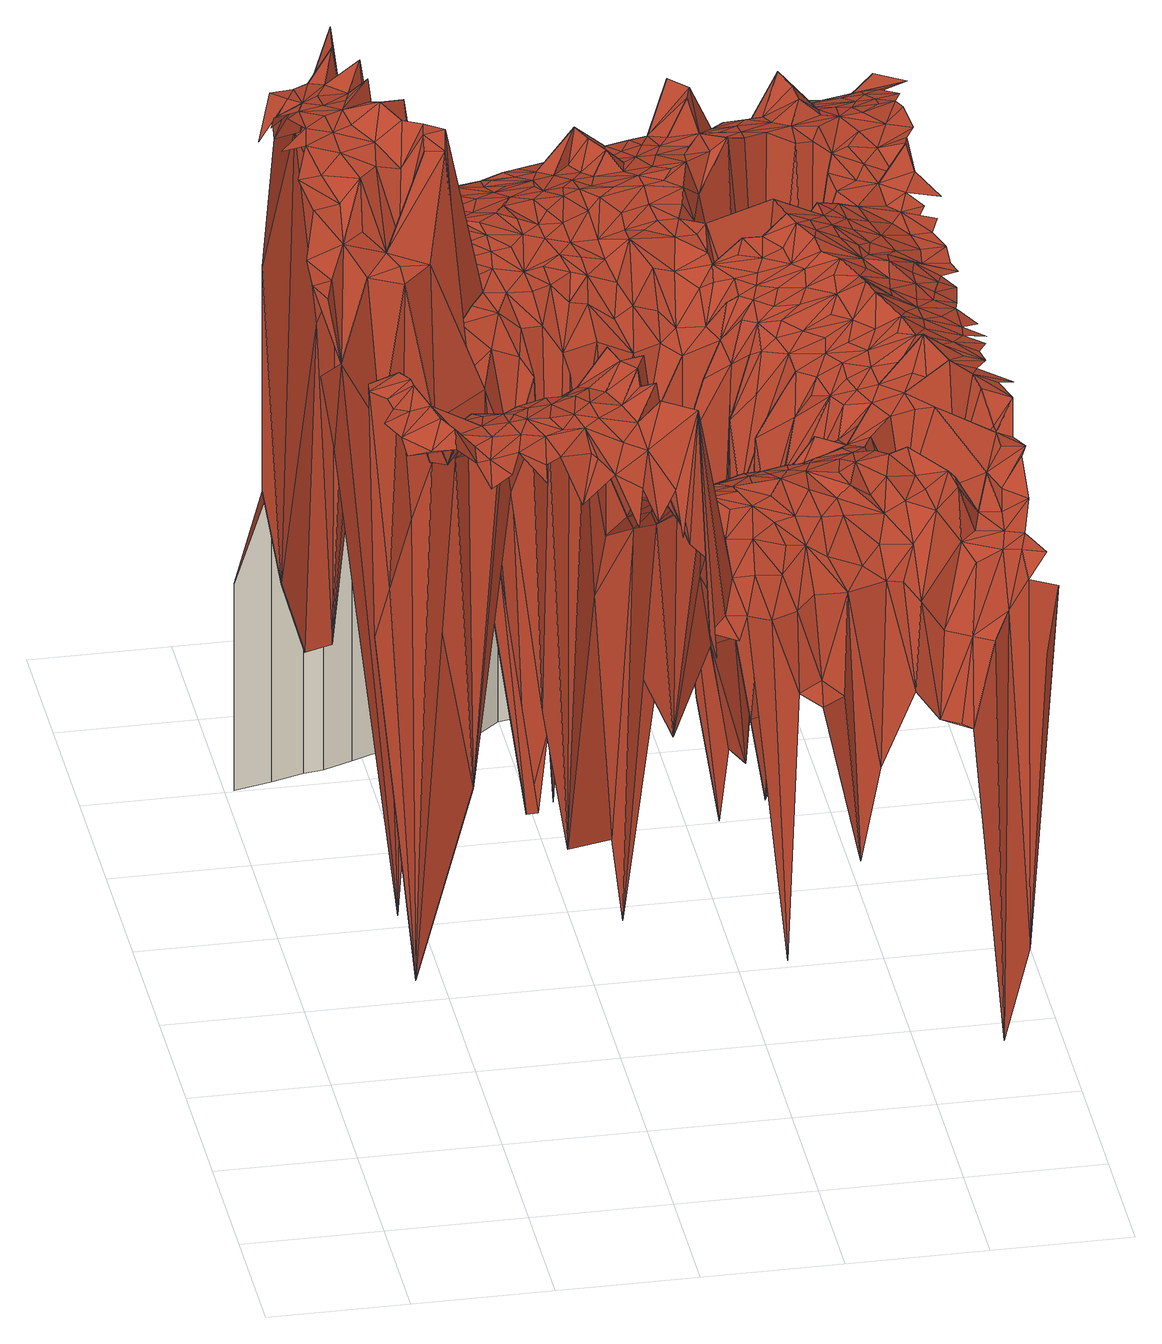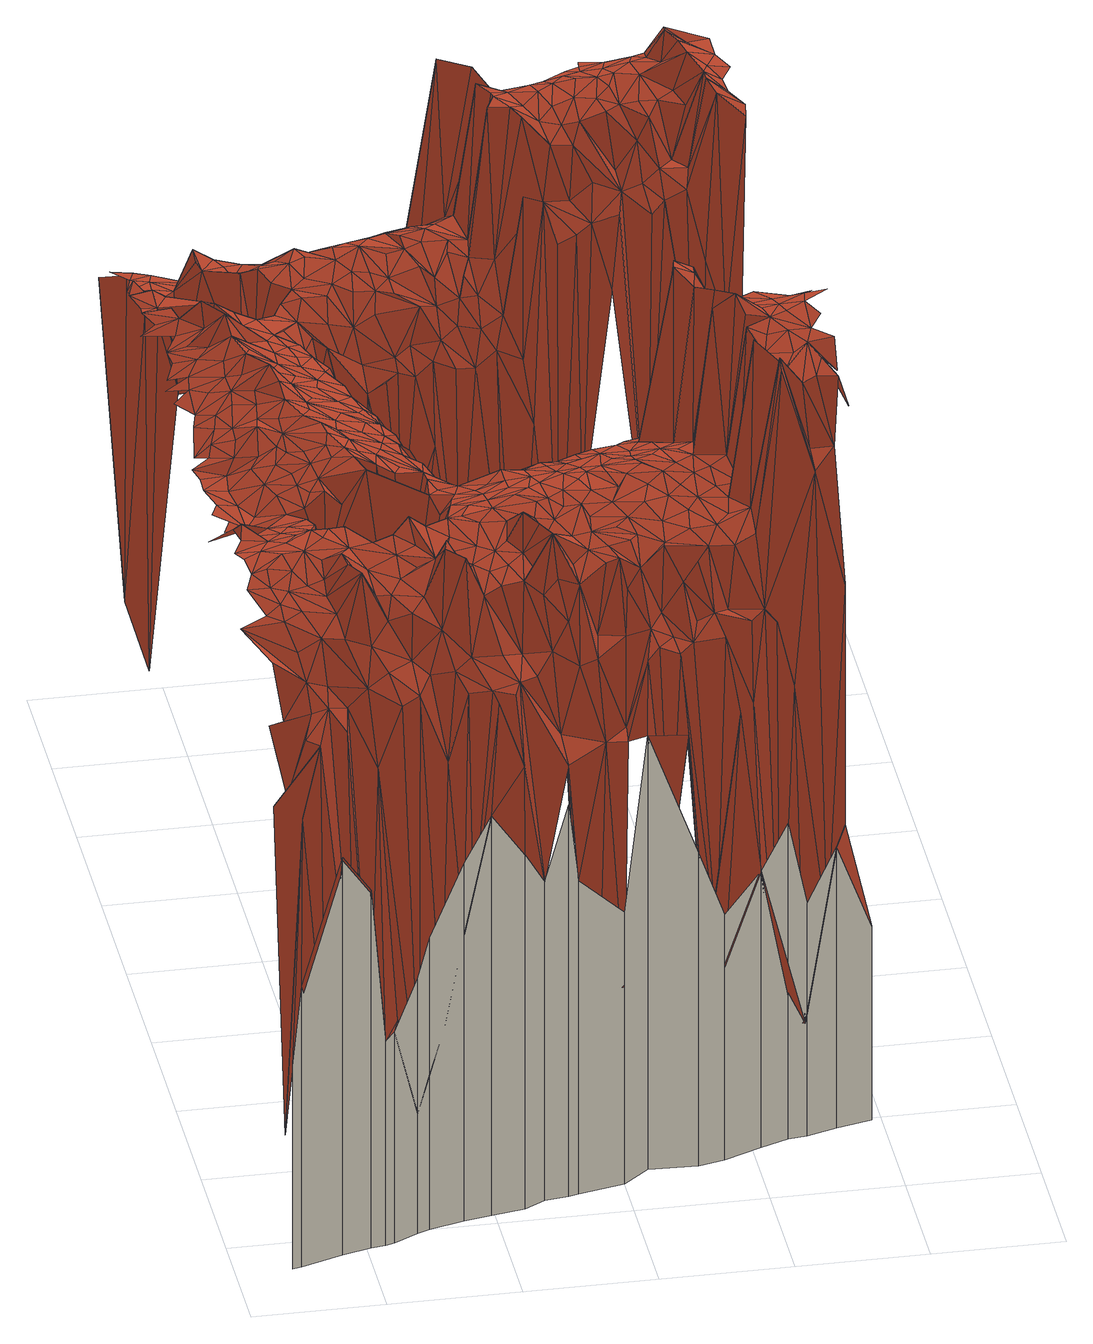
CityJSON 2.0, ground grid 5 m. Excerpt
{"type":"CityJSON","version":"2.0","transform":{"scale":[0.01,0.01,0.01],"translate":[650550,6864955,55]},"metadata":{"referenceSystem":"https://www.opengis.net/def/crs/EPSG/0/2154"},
"CityObjects":{
"building1":{"type":"Building","geometry":[{"type":"MultiSurface","lod":"2","boundaries":[[[0,1,2]],[[3,0,4]],[[2,1,5]],[[6,3,4]],[[0,2,7]],[[0,8,4]],[[8,0,7]],[[6,9,10]],[[11,2,5]],[[12,13,10]],[[9,6,4]],[[14,13,15]],[[2,11,7]],[[8,9,4]],[[13,12,15]],[[9,12,10]],[[16,14,15]],[[17,14,16]],[[18,11,5]],[[19,8,7]],[[11,19,7]],[[9,8,20]],[[9,21,12]],[[11,18,22]],[[19,11,22]],[[12,21,15]],[[23,9,20]],[[24,16,15]],[[25,17,16]],[[9,23,26]],[[8,19,27]],[[28,18,29]],[[20,8,27]],[[18,28,22]],[[21,9,26]],[[21,30,15]],[[30,24,15]],[[24,25,16]],[[31,23,20]],[[32,19,22]],[[28,32,22]],[[28,29,33]],[[23,31,26]],[[19,32,27]],[[25,24,30]],[[31,20,27]],[[34,21,26]],[[21,34,30]],[[35,28,33]],[[31,36,26]],[[37,25,30]],[[32,28,38]],[[17,25,39]],[[40,31,27]],[[32,41,27]],[[25,37,42]],[[36,34,26]],[[28,35,38]],[[36,31,40]],[[34,37,30]],[[41,32,38]],[[43,40,27]],[[39,25,42]],[[41,43,27]],[[36,44,34]],[[43,36,40]],[[45,35,46]],[[37,34,47]],[[44,36,43]],[[34,44,47]],[[37,39,42]],[[48,49,50]],[[35,51,38]],[[52,41,38]],[[51,35,45]],[[43,41,53]],[[54,37,47]],[[41,52,53]],[[55,49,56]],[[57,55,58]],[[55,56,58]],[[51,52,38]],[[37,54,39]],[[44,43,59]],[[56,49,58]],[[60,43,53]],[[44,61,47]],[[51,45,62]],[[52,60,53]],[[61,54,47]],[[63,44,59]],[[43,60,59]],[[64,57,58]],[[61,44,63]],[[57,64,65]],[[52,51,66]],[[54,61,39]],[[49,64,58]],[[49,48,67]],[[52,66,68]],[[60,52,69]],[[70,71,65]],[[69,52,68]],[[72,51,62]],[[71,73,74]],[[61,75,39]],[[64,49,76]],[[77,78,62]],[[79,80,74]],[[60,81,59]],[[71,70,73]],[[81,63,59]],[[64,70,65]],[[51,72,66]],[[61,63,81]],[[76,49,82]],[[66,83,68]],[[81,60,69]],[[49,67,82]],[[39,75,84]],[[78,72,62]],[[83,69,68]],[[78,77,85]],[[72,83,66]],[[75,61,86]],[[73,87,74]],[[77,88,85]],[[89,61,81]],[[64,90,70]],[[79,91,92]],[[70,90,73]],[[61,89,93]],[[94,79,74]],[[86,61,93]],[[72,78,85]],[[90,64,95]],[[96,64,76]],[[97,98,99]],[[69,83,100]],[[101,81,69]],[[73,90,87]],[[75,86,84]],[[87,94,74]],[[64,96,95]],[[88,72,85]],[[91,97,99]],[[83,72,102]],[[103,76,82]],[[91,79,104]],[[101,69,100]],[[105,106,107]],[[79,94,104]],[[101,89,81]],[[67,103,82]],[[98,97,107]],[[83,108,100]],[[108,83,102]],[[96,90,95]],[[72,88,109]],[[89,110,93]],[[111,96,76]],[[102,72,109]],[[103,111,76]],[[110,86,93]],[[97,91,112]],[[87,90,113]],[[86,114,84]],[[115,105,107]],[[116,91,104]],[[88,117,118]],[[97,115,107]],[[89,101,119]],[[90,96,113]],[[120,101,100]],[[94,116,104]],[[121,105,115]],[[122,94,87]],[[108,120,100]],[[91,116,112]],[[103,67,123]],[[108,102,124]],[[110,89,119]],[[116,94,125]],[[126,97,112]],[[122,87,113]],[[88,127,109]],[[114,86,128]],[[101,120,119]],[[127,88,118]],[[94,122,125]],[[129,102,109]],[[96,130,113]],[[120,108,131]],[[97,132,115]],[[110,133,86]],[[108,124,131]],[[96,111,134]],[[111,103,134]],[[132,121,115]],[[86,133,128]],[[135,121,136]],[[124,102,129]],[[97,126,137]],[[116,138,112]],[[139,140,141]],[[142,127,118]],[[143,144,140,141]],[[139,135,145]],[[133,110,119]],[[132,97,137]],[[134,103,123]],[[127,129,109]],[[121,132,146]],[[130,96,147]],[[130,148,113]],[[149,116,125]],[[150,126,112]],[[148,122,113]],[[136,121,146]],[[151,114,128]],[[122,149,125]],[[135,136,145]],[[120,152,119]],[[138,150,112]],[[152,120,131]],[[133,153,128]],[[127,142,154]],[[139,145,140]],[[155,96,134]],[[153,151,128]],[[116,149,156]],[[126,150,137]],[[131,124,157]],[[158,133,119]],[[129,127,159]],[[138,116,160]],[[96,155,147]],[[130,161,148]],[[122,148,162]],[[124,129,163]],[[152,158,119]],[[132,164,146]],[[149,122,162]],[[133,151,153]],[[164,132,137]],[[161,130,147]],[[164,136,146]],[[152,131,157]],[[165,116,156]],[[124,166,157]],[[166,124,163]],[[150,138,160]],[[116,165,160]],[[167,127,154]],[[150,168,137]],[[127,167,159]],[[169,134,123]],[[145,136,170]],[[149,165,156]],[[133,171,151]],[[148,172,162]],[[173,167,154]],[[129,159,174]],[[140,145,175]],[[161,172,148]],[[133,158,176]],[[164,177,136]],[[155,161,147]],[[178,164,137]],[[129,179,163]],[[158,152,176]],[[180,149,162]],[[144,181,182,140]],[[155,134,183]],[[184,150,160]],[[185,152,157]],[[186,133,187]],[[168,178,137]],[[165,149,188]],[[150,184,168]],[[133,189,187]],[[171,133,186]],[[190,169,123]],[[179,129,174]],[[161,155,191]],[[192,190,123]],[[145,170,175]],[[149,180,188]],[[166,193,157]],[[152,185,176]],[[189,133,176]],[[193,166,163]],[[172,161,191]],[[172,180,162]],[[165,184,160]],[[134,169,183]],[[159,167,174]],[[177,194,136]],[[177,164,195]],[[136,194,170]],[[151,171,196]],[[197,167,198]],[[155,199,191]],[[193,185,157]],[[199,155,183]],[[164,178,195]],[[189,186,187]],[[179,193,163]],[[184,200,168]],[[184,165,201]],[[202,172,191]],[[200,178,168]],[[203,165,188]],[[167,197,204]],[[172,202,180]],[[185,205,176]],[[180,203,188]],[[167,206,174]],[[171,186,207]],[[194,177,195]],[[170,208,175]],[[181,209,210,182]],[[206,179,174]],[[205,185,193]],[[165,203,201]],[[184,201,211]],[[212,199,183]],[[200,184,211]],[[213,189,176]],[[170,194,214]],[[186,189,207]],[[197,215,204]],[[169,212,183]],[[208,170,214]],[[196,171,207]],[[199,216,191]],[[193,179,217]],[[178,200,218]],[[205,213,176]],[[219,167,204]],[[178,220,195]],[[179,206,217]],[[203,180,221]],[[206,167,219]],[[222,169,190]],[[222,190,192]],[[216,202,191]],[[202,223,180]],[[194,208,214]],[[205,193,224]],[[216,199,225]],[[180,223,221]],[[201,226,211]],[[189,227,207]],[[203,226,201]],[[199,228,225]],[[220,194,195]],[[227,189,213]],[[169,229,212]],[[230,178,218]],[[228,199,212]],[[215,231,204]],[[208,232,175]],[[233,196,207]],[[234,200,211]],[[205,235,213]],[[178,230,220]],[[236,193,217]],[[223,203,221]],[[217,206,237]],[[218,200,234]],[[169,222,229]],[[223,202,238]],[[193,236,224]],[[202,216,238]],[[231,219,204]],[[239,205,224]],[[208,194,240]],[[206,219,237]],[[226,234,211]],[[226,203,241]],[[205,242,235]],[[203,223,241]],[[209,243,232,210]],[[228,216,225]],[[244,222,192]],[[242,205,239]],[[194,245,240]],[[235,242,213]],[[242,227,213]],[[246,233,207]],[[236,217,237]],[[227,246,207]],[[194,220,247]],[[230,218,234]],[[229,248,212]],[[245,194,247]],[[208,240,232]],[[248,228,212]],[[219,231,249]],[[250,233,246]],[[234,226,251]],[[223,238,252]],[[238,216,252]],[[253,239,224]],[[223,254,241]],[[236,255,224]],[[222,256,229]],[[257,226,241]],[[227,242,258]],[[219,259,237]],[[260,216,228]],[[236,237,261]],[[220,230,262]],[[246,227,258]],[[226,257,251]],[[233,250,263]],[[248,229,264]],[[253,242,239]],[[230,234,265]],[[244,256,222]],[[255,253,224]],[[231,266,249]],[[229,256,264]],[[220,262,247]],[[259,219,249]],[[228,248,267]],[[266,231,268]],[[223,269,254]],[[216,260,252]],[[245,270,240]],[[260,228,267]],[[269,223,252]],[[270,245,247]],[[271,234,251]],[[240,272,232]],[[254,273,241]],[[237,274,261]],[[242,275,258]],[[248,264,267]],[[234,271,265]],[[255,236,276]],[[277,230,265]],[[273,257,241]],[[278,250,246]],[[262,230,277]],[[274,236,261]],[[275,242,253]],[[259,274,237]],[[257,271,251]],[[279,246,258]],[[272,280,232]],[[256,281,264]],[[262,270,247]],[[270,272,240]],[[264,281,267]],[[269,273,254]],[[250,278,263]],[[266,282,249]],[[236,274,276]],[[283,253,255]],[[284,266,268]],[[282,259,249]],[[285,260,267]],[[279,286,246]],[[260,287,252]],[[286,278,246]],[[275,279,258]],[[275,253,288]],[[283,255,276]],[[257,273,289]],[[232,280,290]],[[253,283,288]],[[243,291,292,232]],[[271,257,293]],[[281,285,267]],[[287,269,252]],[[270,262,294]],[[256,295,281]],[[260,285,296]],[[266,284,297]],[[271,298,265]],[[298,277,265]],[[282,266,297]],[[287,260,296]],[[272,299,280]],[[274,283,276]],[[273,269,300]],[[301,257,289]],[[302,274,259]],[[257,301,293]],[[262,277,303]],[[262,304,294]],[[259,282,305]],[[279,275,306]],[[269,287,300]],[[279,307,286]],[[307,278,286]],[[285,281,308]],[[304,270,294]],[[302,259,305]],[[270,309,272]],[[310,275,288]],[[311,271,293]],[[295,256,312]],[[281,295,313]],[[273,314,289]],[[283,274,315]],[[283,310,288]],[[271,311,298]],[[281,313,308]],[[299,316,280]],[[270,304,317]],[[272,309,299]],[[314,273,300]],[[280,316,290]],[[284,318,297]],[[304,262,319]],[[285,320,296]],[[277,298,303]],[[320,287,296]],[[306,275,321]],[[309,270,317]],[[262,303,319]],[[278,307,322]],[[318,284,323]],[[314,301,289]],[[279,306,324]],[[295,325,313]],[[287,314,300]],[[320,285,308]],[[326,282,297]],[[310,283,327]],[[307,279,324]],[[274,302,328]],[[282,326,305]],[[313,325,308]],[[275,310,321]],[[274,328,315]],[[283,329,327]],[[287,320,330]],[[329,283,315]],[[318,331,297]],[[304,309,317]],[[326,302,305]],[[332,278,322]],[[301,333,293]],[[331,326,297]],[[333,311,293]],[[325,295,334]],[[307,335,322]],[[301,314,336]],[[311,337,298]],[[338,320,308]],[[314,287,339]],[[318,323,340]],[[341,295,312]],[[302,326,328]],[[342,301,336]],[[298,337,303]],[[309,343,299]],[[344,287,330]],[[335,307,324]],[[291,345,346,292]],[[343,316,299]],[[316,346,290]],[[308,325,347]],[[329,310,327]],[[309,304,348]],[[348,304,319]],[[349,306,321]],[[306,350,324]],[[328,329,315]],[[333,301,342]],[[295,341,334]],[[287,344,339]],[[320,351,330]],[[314,352,336]],[[353,338,308]],[[351,320,338]],[[310,349,321]],[[352,342,336]],[[333,337,311]],[[323,354,340]],[[303,355,319]],[[318,356,331]],[[357,310,329]],[[337,358,303]],[[359,309,348]],[[316,343,346]],[[343,309,359]],[[325,334,347]],[[306,349,360]],[[352,314,339]],[[350,335,324]],[[350,306,360]],[[349,310,357]],[[353,308,347]],[[356,326,331]],[[351,344,330]],[[356,318,340]],[[335,361,322]],[[326,362,328]],[[358,355,303]],[[361,332,322]],[[355,348,319]],[[329,328,363]],[[346,343,364]],[[342,352,365]],[[333,342,365]],[[366,335,350]],[[326,367,362]],[[368,357,329]],[[367,326,356]],[[369,351,338]],[[358,337,370]],[[343,359,371]],[[372,359,348]],[[328,362,363]],[[353,369,338]],[[368,349,357]],[[354,356,340]],[[334,341,373]],[[344,374,339]],[[351,369,344]],[[343,375,364]],[[361,335,366]],[[376,352,339]],[[355,358,377]],[[378,341,312]],[[379,329,363]],[[355,372,348]],[[359,372,371]],[[379,368,329]],[[352,380,365]],[[375,343,371]],[[337,333,381]],[[344,369,382]],[[352,376,380]],[[374,376,339]],[[374,344,382]],[[349,368,383]],[[334,384,347]],[[385,333,365]],[[358,386,377]],[[362,367,387]],[[361,366,388]],[[384,353,347]],[[349,389,360]],[[337,386,370]],[[369,353,390]],[[366,350,391]],[[386,358,370]],[[367,356,392]],[[393,356,354]],[[389,350,360]],[[345,394,395,346]],[[355,377,396]],[[397,334,373]],[[362,398,363]],[[375,395,364]],[[372,355,399]],[[389,349,383]],[[341,378,373]],[[400,375,371]],[[333,385,381]],[[372,400,371]],[[398,379,363]],[[386,337,381]],[[380,401,365]],[[369,402,382]],[[387,367,392]],[[388,366,403]],[[390,353,384]],[[334,397,384]],[[402,374,382]],[[355,404,399]],[[368,379,405]],[[404,355,396]],[[376,401,380]],[[368,405,383]],[[398,362,387]],[[332,361,406]],[[377,386,396]],[[350,389,391]],[[369,390,407]],[[401,385,365]],[[361,388,403]],[[375,400,395]],[[376,374,408]],[[366,391,403]],[[402,369,407]],[[409,372,399]],[[393,410,356]],[[411,361,403]],[[412,374,402]],[[405,389,383]],[[356,410,392]],[[361,411,413]],[[378,397,373]],[[385,386,381]],[[379,398,414]],[[400,372,415]],[[404,409,399]],[[376,408,401]],[[374,412,408]],[[416,390,384]],[[372,409,415]],[[417,404,396]],[[390,416,407]],[[379,414,418]],[[385,401,419]],[[332,406,420]],[[379,421,405]],[[422,387,392]],[[386,417,396]],[[389,405,423]],[[404,417,424]],[[386,385,425]],[[421,379,418]],[[426,411,403]],[[397,378,427]],[[428,398,387]],[[413,411,426]],[[391,389,429]],[[400,430,395]],[[397,431,384]],[[361,413,432]],[[409,404,433]],[[404,424,433]],[[434,402,407]],[[410,422,392]],[[435,385,419]],[[401,436,419]],[[412,402,434]],[[401,408,436]],[[389,423,437]],[[438,410,393]],[[431,416,384]],[[430,400,415]],[[398,428,414]],[[406,361,439]],[[417,386,425]],[[416,434,407]],[[440,397,427]],[[439,361,432]],[[385,435,425]],[[429,389,437]],[[422,428,387]],[[408,412,441]],[[414,442,418]],[[378,440,427]],[[391,443,403]],[[405,444,423]],[[445,378,446]],[[394,447,448,395]],[[436,435,419]],[[378,420,446]],[[436,408,441]],[[442,421,418]],[[413,426,449]],[[378,445,450]],[[431,397,451]],[[409,452,415]],[[417,453,424]],[[442,414,454]],[[455,412,434]],[[443,426,403]],[[443,391,429]],[[421,444,405]],[[414,428,454]],[[416,431,456]],[[397,440,451]],[[410,438,457]],[[423,458,437]],[[412,459,441]],[[434,416,460]],[[440,378,461]],[[452,409,433]],[[412,455,459]],[[424,453,433]],[[435,436,462]],[[432,413,463]],[[445,446,450]],[[422,410,464]],[[460,416,456]],[[465,430,415]],[[420,406,466]],[[446,420,467]],[[406,439,468]],[[410,457,464]],[[444,458,423]],[[435,469,425]],[[470,413,449]],[[471,417,425]],[[444,421,442]],[[426,443,449]],[[472,378,450]],[[473,453,417]],[[467,420,466]],[[436,441,474]],[[413,470,463]],[[438,475,457]],[[439,432,463]],[[428,422,464]],[[476,429,437]],[[477,406,468]],[[462,436,474]],[[452,465,415]],[[431,478,456]],[[461,378,472]],[[430,465,479]],[[480,442,454]],[[435,462,481]],[[428,480,454]],[[469,482,425]],[[478,431,451]],[[466,406,483]],[[455,434,484]],[[471,473,417]],[[406,477,483]],[[453,452,433]],[[446,472,450]],[[458,476,437]],[[478,460,456]],[[469,435,481]],[[457,475,464]],[[485,475,438]],[[476,443,429]],[[439,486,468]],[[482,471,425]],[[486,439,463]],[[446,467,487]],[[467,466,488]],[[434,460,489]],[[440,490,451]],[[490,440,461]],[[491,444,442]],[[486,477,468]],[[492,428,464]],[[428,492,480]],[[443,493,449]],[[471,453,473]],[[494,442,480]],[[493,470,449]],[[459,455,495]],[[465,496,479]],[[458,444,497]],[[472,446,487]],[[498,478,451]],[[460,478,489]],[[459,499,441]],[[452,453,500]],[[482,469,501]],[[443,476,502]],[[465,452,500]],[[494,491,442]],[[493,443,502]],[[503,455,484]],[[434,504,484]],[[441,499,474]],[[475,485,505]],[[490,461,472]],[[476,458,497]],[[506,469,481]],[[467,488,507]],[[466,483,508]],[[462,509,481]],[[490,498,451]],[[483,477,508]],[[504,434,489]],[[509,462,474]],[[471,510,453]],[[471,482,501]],[[475,511,464]],[[453,510,512]],[[487,467,507]],[[470,513,463]],[[453,512,500]],[[466,514,488]],[[476,515,502]],[[477,486,508]],[[469,506,501]],[[455,503,495]],[[515,493,502]],[[489,478,516]],[[478,498,516]],[[513,486,463]],[[511,492,464]],[[517,444,491]],[[447,518,519,448]],[[492,520,480]],[[496,519,479]],[[444,517,497]],[[493,513,470]],[[499,459,495]],[[521,506,481]],[[490,472,522]],[[485,523,524]],[[514,466,508]],[[520,494,480]],[[496,465,519]],[[525,476,497]],[[504,503,484]],[[498,490,526]],[[505,485,527]],[[475,505,528]],[[529,472,487]],[[527,485,524]],[[530,471,501]],[[531,465,500]],[[488,514,507]],[[515,476,532]],[[509,521,481]],[[510,471,533]],[[493,515,534]],[[494,517,491]],[[499,509,474]],[[516,498,535]],[[506,530,501]],[[512,510,533]],[[486,513,536]],[[492,511,537]],[[472,529,522]],[[475,528,511]],[[529,487,507]],[[538,486,536]],[[520,492,537]],[[512,539,500]],[[486,538,508]],[[540,489,516]],[[513,493,534]],[[498,526,541]],[[471,530,542]],[[526,490,541]],[[517,525,497]],[[523,527,524]],[[543,490,522]],[[544,504,489]],[[494,520,545]],[[517,494,545]],[[529,507,546]],[[503,547,495]],[[507,514,546]],[[506,521,548]],[[465,549,519]],[[513,538,536]],[[498,550,535]],[[539,512,533]],[[504,547,503]],[[465,531,549]],[[530,506,548]],[[540,516,535]],[[490,543,541]],[[476,525,551]],[[552,471,542]],[[550,498,541]],[[476,553,532]],[[471,552,533]],[[540,544,489]],[[539,531,500]],[[505,527,554]],[[529,543,522]],[[515,553,534]],[[553,515,532]],[[555,527,523]],[[528,505,554]],[[509,499,556]],[[557,514,508]],[[558,529,546]],[[521,509,559]],[[530,552,542]],[[550,540,535]],[[560,499,495]],[[538,557,508]],[[561,513,534]],[[511,562,537]],[[553,476,551]],[[547,504,563]],[[495,547,564]],[[504,544,563]],[[555,523,565]],[[517,566,525]],[[562,520,537]],[[514,567,546]],[[528,568,511]],[[552,539,533]],[[521,569,548]],[[538,513,570]],[[543,529,571]],[[566,517,545]],[[520,562,545]],[[569,530,548]],[[518,572,573,519]],[[513,561,574]],[[543,575,541]],[[575,550,541]],[[552,530,576]],[[568,562,511]],[[553,561,534]],[[567,558,546]],[[560,495,564]],[[569,521,559]],[[525,566,551]],[[499,560,556]],[[513,574,570]],[[530,569,576]],[[531,539,577]],[[578,509,556]],[[557,538,570]],[[529,558,579]],[[540,550,580]],[[552,581,539]],[[562,566,545]],[[582,547,563]],[[514,557,583]],[[571,529,579]],[[509,578,559]],[[567,514,583]],[[584,527,555]],[[544,582,563]],[[527,585,554]],[[547,586,564]],[[568,528,587]],[[543,571,588]],[[544,540,589]],[[550,575,580]],[[584,555,565]],[[575,543,588]],[[539,581,577]],[[547,582,586]],[[585,528,554]],[[562,568,590]],[[561,553,591]],[[531,592,549]],[[527,584,585]],[[561,593,574]],[[594,552,576]],[[586,560,564]],[[540,595,596]],[[597,540,596]],[[595,540,580]],[[598,569,559]],[[568,599,590]],[[582,544,589]],[[572,600,601,573]],[[574,593,570]],[[552,594,581]],[[569,602,576]],[[603,553,551]],[[566,604,551]],[[584,565,605]],[[592,531,577]],[[599,568,587]],[[599,562,590]],[[528,606,587]],[[589,540,597]],[[561,591,593]],[[560,607,556]],[[566,562,608]],[[607,578,556]],[[609,557,570]],[[553,603,591]],[[571,610,588]],[[528,585,606]],[[578,607,559]],[[567,611,558]],[[602,594,576]],[[610,571,579]],[[549,592,601]],[[607,598,559]],[[581,592,577]],[[575,612,580]],[[604,603,551]],[[557,613,583]],[[614,560,586]],[[613,567,583]],[[557,609,615]],[[562,599,608]],[[595,597,596]],[[558,611,579]],[[616,575,588]],[[569,598,617]],[[593,609,570]],[[602,569,617]],[[604,566,618]],[[606,599,587]],[[584,605,619]],[[613,557,615]],[[585,584,620]],[[612,595,580]],[[594,621,581]],[[567,613,622]],[[614,607,560]],[[582,589,623]],[[624,592,581]],[[584,619,620]],[[611,567,622]],[[625,566,608]],[[593,591,626]],[[612,575,616]],[[597,595,627]],[[603,604,618]],[[589,597,627]],[[598,607,628]],[[591,603,629]],[[621,594,602]],[[610,616,588]],[[566,625,618]],[[582,630,586]],[[621,624,581]],[[592,631,601]],[[611,610,579]],[[599,606,632]],[[585,633,606]],[[599,625,608]],[[621,602,617]],[[633,585,620]],[[600,634,635,601]],[[619,605,636]],[[595,637,627]],[[605,638,636]],[[595,612,637]],[[615,609,639]],[[623,589,627]],[[598,640,617]],[[601,631,635]],[[592,641,631]],[[640,598,628]],[[625,599,632]],[[613,615,639]],[[630,614,586]],[[619,642,620]],[[643,582,623]],[[613,611,622]],[[593,644,609]],[[645,603,618]],[[591,646,626]],[[603,647,629]],[[607,614,648]],[[646,591,629]],[[607,648,628]],[[649,621,617]],[[644,593,626]],[[610,611,650]],[[592,651,641]],[[642,633,620]],[[652,612,616]],[[592,624,653]],[[637,654,627]],[[606,655,632]],[[612,654,637]],[[647,603,656]],[[630,582,643]],[[641,651,631]],[[657,623,627]],[[610,658,616]],[[659,625,632]],[[633,655,606]],[[609,660,639]],[[656,603,645]],[[609,644,661]],[[611,613,662]],[[663,613,639]],[[624,621,653]],[[664,649,617]],[[660,609,661]],[[647,646,629]],[[658,610,650]],[[640,664,617]],[[621,649,665]],[[625,666,618]],[[654,657,627]],[[664,640,628]],[[612,652,667]],[[614,668,648]],[[648,664,628]],[[631,651,669]],[[654,612,667]],[[655,659,632]],[[592,653,651]],[[631,670,635]],[[613,663,662]],[[646,644,626]],[[657,643,623]],[[666,645,618]],[[611,671,650]],[[658,652,616]],[[646,647,656]],[[668,614,630]],[[660,663,639]],[[653,621,672]],[[670,631,669]],[[671,611,662]],[[621,673,672]],[[673,621,665]],[[649,664,665]],[[644,660,661]],[[634,674,670,635]],[[675,625,659]],[[666,625,676]],[[671,658,650]],[[668,664,648]],[[659,655,677]],[[646,656,678]],[[679,654,667]],[[657,654,680]],[[625,675,676]],[[681,656,645]],[[664,673,665]],[[644,646,682]],[[663,683,662]],[[663,660,684]],[[654,679,680]],[[651,685,669]],[[645,666,686]],[[660,644,687]],[[664,668,688]],[[652,689,667]],[[675,659,677]],[[683,671,662]],[[690,645,686]],[[658,689,652]],[[656,681,678]],[[657,691,643]],[[690,681,645]],[[653,692,651]],[[693,653,672]],[[658,671,694]],[[673,693,672]],[[685,670,669]],[[675,666,676]],[[689,679,667]],[[695,646,678]],[[685,651,696]],[[673,664,697]],[[691,657,680]],[[651,692,696]],[[698,668,630]],[[668,699,688]],[[660,700,684]],[[701,663,684]],[[646,695,682]],[[683,702,671]],[[700,660,687]],[[701,683,663]],[[703,664,688]],[[679,704,680]],[[644,705,687]],[[643,691,706]],[[707,630,643]],[[689,658,694]],[[705,644,682]],[[693,692,653]],[[666,675,708]],[[709,664,703]],[[671,710,694]],[[681,711,678]],[[679,689,712]],[[693,673,697]],[[704,679,712]],[[702,710,671]],[[666,713,686]],[[699,668,698]],[[664,709,714]],[[707,643,706]],[[713,690,686]],[[713,666,708]],[[699,703,688]],[[713,681,690]],[[704,691,680]],[[664,714,697]],[[683,701,702]],[[700,701,684]],[[685,715,670]],[[674,716,717,670]],[[710,689,694]],[[715,685,696]],[[692,718,696]],[[719,695,678]],[[711,719,678]],[[689,720,712]],[[691,721,706]],[[722,698,630]],[[720,704,712]],[[692,693,723]],[[681,713,724]],[[725,700,687]],[[714,709,703]],[[702,701,726]],[[695,719,682]],[[727,693,697]],[[718,715,696]],[[719,705,682]],[[705,725,687]],[[689,728,720]],[[729,689,710]],[[681,730,711]],[[699,698,731]],[[703,699,731]],[[701,700,732]],[[707,722,630]],[[721,707,706]],[[689,729,728]],[[718,692,723]],[[730,681,724]],[[733,710,702]],[[691,704,734]],[[704,720,735]],[[721,691,736]],[[733,702,726]],[[693,737,723]],[[720,728,735]],[[693,727,737]],[[704,735,738]],[[734,704,738]],[[714,739,697]],[[701,740,726]],[[691,734,736]],[[705,719,741]],[[700,742,732]],[[733,729,710]],[[742,700,725]],[[739,727,697]],[[743,715,718]],[[731,698,744]],[[728,729,745]],[[714,703,746]],[[747,721,736]],[[707,721,747]],[[748,698,722]],[[705,749,725]],[[749,705,741]],[[750,718,723]],[[701,732,751]],[[752,703,731]],[[740,733,726]],[[698,748,744]],[[753,715,743]],[[734,747,736]],[[735,728,754]],[[740,701,751]],[[729,733,755]],[[750,743,718]],[[728,745,754]],[[739,714,746]],[[737,750,723]],[[735,756,738]],[[756,734,738]],[[703,752,746]],[[716,757,758,717]],[[707,759,722]],[[745,729,760]],[[737,727,761]],[[732,742,751]],[[727,739,761]],[[752,731,744]],[[760,729,755]],[[733,740,762]],[[763,742,725]],[[747,734,764]],[[707,747,765]],[[759,707,766]],[[756,735,754]],[[734,756,764]],[[748,767,744]],[[766,707,765]],[[733,768,755]],[[769,739,746]],[[770,748,722]],[[750,771,743]],[[739,769,761]],[[768,733,762]],[[767,752,744]],[[740,772,762]],[[773,753,743]],[[751,742,774]],[[772,740,751]],[[747,764,765]],[[759,770,722]],[[750,737,775]],[[745,776,754]],[[768,760,755]],[[748,770,767]],[[776,745,760]],[[737,761,777]],[[771,773,743]],[[752,778,746]],[[771,750,779]],[[778,769,746]],[[759,766,780]],[[752,767,781]],[[769,782,761]],[[750,775,779]],[[783,756,754]],[[756,784,764]],[[775,737,777]],[[757,785,786,758]],[[772,787,762]],[[760,768,788]],[[787,768,762]],[[767,770,781]],[[770,759,780]],[[764,784,765]],[[789,766,765]],[[776,783,754]],[[769,778,790]],[[782,769,790]],[[761,782,777]],[[778,752,791]],[[766,789,780]],[[768,787,788]],[[773,771,792]],[[793,752,781]],[[784,756,794]],[[756,783,794]],[[795,776,760]],[[795,760,788]],[[796,771,779]],[[797,770,780]],[[770,793,781]],[[775,798,779]],[[752,793,791]],[[784,799,765]],[[800,789,765]],[[770,797,801]],[[778,802,790]],[[798,775,777]],[[792,771,796]],[[799,800,765]],[[803,782,790]],[[804,770,801]],[[802,778,791]],[[789,797,780]],[[785,805,806,786]],[[807,783,776]],[[773,792,806]],[[776,795,808]],[[782,809,777]],[[798,796,779]],[[799,784,794]],[[793,770,804]],[[807,776,808]],[[783,807,794]],[[802,803,790]],[[782,803,810]],[[793,802,791]],[[809,798,777]],[[809,782,810]],[[797,811,801]],[[812,799,794]],[[797,789,813]],[[814,789,800]],[[807,812,794]],[[815,792,796]],[[792,815,806]],[[811,804,801]],[[799,814,800]],[[802,793,816]],[[803,802,816]],[[811,797,813]],[[805,817,815,806]],[[798,818,796]],[[799,812,819]],[[820,799,819]],[[821,815,796]],[[799,820,822]],[[823,789,814]],[[814,799,822]],[[824,798,809]],[[793,825,816]],[[789,826,813]],[[793,804,827]],[[824,809,810]],[[825,793,828]],[[818,821,796]],[[803,829,810]],[[804,811,827]],[[789,823,826]],[[793,827,828]],[[830,815,821]],[[817,831,830,815]],[[829,803,816]],[[826,811,813]],[[818,798,832]],[[798,824,832]],[[824,810,833]],[[825,829,816]],[[810,829,833]],[[821,818,834]],[[830,821,835]],[[811,826,836]],[[837,823,814]],[[838,825,828]],[[835,821,834]],[[826,823,836]],[[811,839,827]],[[818,840,834]],[[840,818,832]],[[839,811,836]],[[829,825,841]],[[827,842,828]],[[825,838,841]],[[840,835,834]],[[843,830,835]],[[844,824,833]],[[829,845,833]],[[831,846,843,830]],[[824,847,832]],[[842,838,828]],[[847,840,832]],[[845,829,841]],[[844,848,824]],[[848,847,824]],[[845,844,833]],[[827,839,849]],[[835,840,850]],[[842,827,849]],[[838,842,841]],[[840,847,851]],[[852,843,835]],[[853,845,841]],[[844,845,854]],[[852,835,850]],[[842,853,841]],[[840,851,855]],[[850,840,855]],[[845,853,854]],[[851,847,856]],[[844,857,848]],[[857,847,848]],[[857,844,854]],[[843,852,858]],[[852,850,859]],[[846,860,858,843]],[[851,861,855]],[[847,862,856]],[[861,850,855]],[[847,857,862]],[[851,856,863]],[[852,859,858]],[[861,851,863]],[[859,850,864]],[[865,850,861]],[[850,865,864]],[[858,859,866]],[[859,864,866]],[[860,867,866,858]]],"semantics":{"surfaces":[{"type":"RoofSurface"},{"type":"WallSurface"}],"values":[0,0,0,0,0,0,0,0,0,0,0,0,0,0,0,0,0,0,0,0,0,0,0,0,0,0,0,0,0,0,0,0,0,0,0,0,0,0,0,0,0,0,0,0,0,0,0,0,0,0,0,0,0,0,0,0,0,0,0,0,0,0,0,0,0,0,0,0,0,0,0,0,0,0,0,0,0,0,0,0,0,0,0,0,0,0,0,0,0,0,0,0,0,0,0,0,0,0,0,0,0,0,0,0,0,0,0,0,0,0,0,0,0,0,0,0,0,0,0,0,0,0,0,0,0,0,0,0,0,0,0,0,0,0,0,0,0,0,0,0,0,0,0,0,0,0,0,0,0,0,0,0,0,0,0,0,0,0,0,0,0,0,0,0,0,0,0,0,0,0,0,0,0,0,0,0,0,0,0,0,0,0,0,0,0,0,0,0,0,0,0,0,0,0,0,0,0,0,0,0,0,0,0,0,0,0,1,0,0,0,0,0,0,0,0,0,0,0,0,0,0,0,0,0,0,0,0,0,0,0,0,0,0,0,0,0,0,0,0,0,0,0,0,0,0,0,0,0,0,0,0,0,0,0,0,0,0,0,0,0,0,0,0,0,0,0,0,0,0,0,0,0,1,0,0,0,0,0,0,0,0,0,0,0,0,0,0,0,0,0,0,0,0,0,0,0,0,0,0,0,0,0,0,0,0,0,0,0,0,0,0,0,0,0,0,0,0,0,0,0,0,1,0,0,0,0,0,0,0,0,0,0,0,0,0,0,0,0,0,0,0,0,0,0,0,0,0,0,0,0,0,0,0,0,0,0,0,0,0,0,0,0,0,0,0,0,0,0,0,0,0,0,0,0,0,0,0,0,0,0,0,0,0,1,0,0,0,0,0,0,0,0,0,0,0,0,0,0,0,0,0,0,0,0,0,0,0,0,0,0,0,0,0,0,0,0,0,0,0,0,0,0,0,0,0,0,0,0,0,0,0,0,0,0,0,0,0,0,0,0,0,0,0,0,0,0,0,0,0,0,0,0,0,0,0,0,0,0,0,0,0,0,0,0,0,0,0,0,0,0,0,0,0,1,0,0,0,0,0,0,0,0,0,0,0,0,0,0,0,0,0,0,0,0,0,0,0,0,0,0,0,0,0,0,0,0,0,0,0,0,0,0,0,0,0,0,0,0,0,0,0,0,0,0,0,0,0,0,0,0,0,0,0,0,0,0,0,0,0,0,0,0,0,0,0,0,0,0,0,0,0,0,0,0,0,0,0,0,0,0,0,0,0,1,0,0,0,0,0,0,0,0,0,0,0,0,0,0,0,0,0,0,0,0,0,0,0,0,0,0,0,0,0,0,0,0,0,0,0,0,0,0,0,0,0,0,0,0,0,0,0,0,0,0,0,0,0,0,0,0,0,0,0,0,0,0,0,0,0,0,0,0,0,0,0,0,0,0,0,0,0,0,0,0,0,0,0,0,0,0,0,0,0,0,0,0,1,0,0,0,0,0,0,0,0,0,0,0,0,0,0,0,0,0,0,0,0,0,0,0,0,0,0,0,0,0,0,0,0,0,0,0,0,0,0,0,0,0,0,0,0,0,0,0,0,0,0,0,0,0,0,0,0,0,0,0,0,0,0,0,0,0,0,0,0,0,0,0,0,0,0,0,0,0,0,0,0,0,0,0,0,0,0,0,0,0,0,0,0,0,0,0,0,0,0,1,0,0,0,0,0,0,0,0,0,0,0,0,0,0,0,0,0,0,0,0,0,0,0,0,0,0,0,0,0,0,0,0,0,0,0,0,0,0,0,0,0,0,0,0,0,0,0,0,0,0,0,0,0,0,0,0,0,0,0,0,0,0,0,0,0,0,0,0,0,0,0,0,0,0,0,0,0,0,0,0,0,0,0,0,0,0,0,0,0,0,0,0,0,0,0,0,0,0,0,0,0,0,0,0,0,0,0,0,0,0,0,0,0,0,0,0,0,0,0,0,0,0,0,0,0,0,0,0,0,0,0,0,0,0,1,0,0,0,0,0,0,0,0,0,0,0,0,0,0,0,0,0,0,0,0,0,0,0,0,0,0,0,0,0,0,0,0,0,0,0,0,0,0,0,0,0,0,0,0,0,0,0,0,0,0,0,0,0,0,0,0,0,0,0,0,0,0,0,0,0,0,0,0,0,0,0,0,0,0,0,0,0,0,0,0,0,0,0,0,0,0,0,0,0,0,0,0,0,0,0,0,0,0,0,0,0,0,1,0,0,0,0,0,0,0,0,0,0,0,0,0,0,0,0,0,0,0,0,0,0,0,0,0,0,0,0,0,0,0,0,0,0,0,0,0,0,0,0,0,0,0,0,0,0,0,0,0,0,0,1,0,0,0,0,0,0,0,0,0,0,0,0,0,0,0,0,0,0,0,0,0,0,0,0,0,0,0,0,0,0,0,0,0,0,0,0,0,0,0,0,0,0,0,0,0,0,0,0,0,0,0,0,0,0,0,0,0,0,0,0,0,0,0,0,0,0,0,0,0,0,0,0,1,0,0,0,0,0,0,0,0,0,0,0,0,0,0,0,0,0,0,0,0,0,0,0,0,0,0,0,0,0,0,0,0,0,0,0,0,0,0,0,0,0,0,0,0,0,0,0,0,0,0,0,0,0,0,0,0,0,0,0,0,0,0,0,0,0,0,0,0,0,0,0,0,0,0,0,0,0,0,0,1,0,0,0,0,0,0,0,0,0,0,0,0,0,0,0,0,0,0,0,0,0,0,0,0,0,0,0,0,0,0,0,0,0,0,0,0,0,0,0,0,0,0,0,0,0,0,0,0,0,0,0,0,0,0,0,0,0,0,0,0,0,0,0,0,0,0,0,0,0,0,0,0,0,0,0,0,1,0,0,0,0,0,0,0,0,0,0,0,0,0,0,0,0,0,0,0,0,0,0,0,0,0,0,0,0,0,0,0,0,0,0,0,0,0,0,0,0,0,0,0,0,0,0,0,0,0,0,0,0,0,0,0,0,0,0,0,0,0,0,0,0,0,0,0,0,0,0,0,0,0,0,1,0,0,0,0,0,0,0,0,0,0,0,0,0,0,0,0,0,0,0,0,0,0,0,0,0,0,0,0,0,0,0,0,0,0,0,0,0,0,0,0,0,0,0,0,0,0,1,0,0,0,0,0,0,0,0,0,0,0,0,0,0,0,0,0,0,0,0,0,0,0,0,0,0,0,0,0,0,0,0,0,0,0,0,1,0,0,0,0,0,0,0,0,0,0,0,0,0,0,0,0,0,0,0,0,0,0,0,0,0,0,1,0,0,0,0,0,0,0,0,0,0,0,0,0,0,0,0,0,0,0,1,0,0,0,0,0,0,0,0,0,0,0,0,0,0,0,0,0,0,0,0,0,0,0,0,0,1,0,0,0,0,0,0,0,0,0,0,0,0,0,0,0,0,0,0,0,0,0,0,0,0,0,0,1,0,0,0,0,0,0,0,0,0,0,0,0,1]}}]}
},
"vertices":[
[119,315,2946],[117,193,2943],[202,207,2944],[79,414,2947],[168,435,2974],[275,144,2979],[125,502,2950],[251,304,3013],[233,393,3013],[201,540,3012],[118,578,2945],[286,222,3013],[199,584,3011],[71,664,2931],[81,729,2922],[175,667,2992],[160,763,2093],[123,848,1857],[353,178,2899],[316,317,2936],[296,452,2892],[271,614,2661],[359,250,2922],[262,512,2862],[234,765,2352],[256,795,522],[323,566,2671],[405,374,2926],[402,192,2897],[394,121,2825],[290,688,2612],[360,493,2883],[427,288,2931],[471,158,2851],[382,647,2686],[505,220,2900],[406,572,2859],[379,729,2599],[527,301,2922],[468,876,1207],[432,499,2889],[498,363,2936],[308,792,2094],[504,508,2887],[455,594,2782],[593,179,2866],[582,103,2839],[453,695,2659],[132,1659,2129],[164,1703,2433],[83,1649,2424],[609,291,2912],[562,377,2935],[528,434,2925],[434,781,2576],[81,1786,2701],[127,1741,2668],[77,1876,2750],[153,1815,2698],[561,548,2887],[585,490,2912],[536,726,2653],[649,213,2872],[545,644,2695],[210,1911,2779],[121,1982,2880],[675,316,2915],[364,1729,230],[641,374,2934],[666,484,2920],[215,2009,2881],[82,2064,2958],[752,329,2907],[165,2082,2955],[130,2181,3018],[557,797,2598],[280,1846,2676],[708,122,2728],[761,251,2851],[145,2266,3036],[44,2163,3016],[667,595,2883],[311,1759,2138],[727,387,2930],[602,897,2347],[781,237,2837],[666,834,2593],[245,2158,2993],[836,206,2786],[702,663,2825],[290,2033,2958],[149,2422,3013],[101,2352,3029],[642,725,2701],[235,2247,3022],[281,1945,2801],[361,1928,2719],[176,2498,3000],[75,2535,2891],[69,2447,2983],[756,530,2918],[733,600,2879],[807,366,2920],[402,1803,2663],[223,2329,3041],[96,2672,2949],[48,2620,2790],[139,2576,2976],[791,447,2937],[879,291,2859],[735,766,2659],[397,1874,2693],[237,2434,3021],[354,2086,2969],[717,934,1458],[175,2668,2957],[289,2362,3040],[899,97,2634],[925,182,2737],[793,693,2854],[816,601,2903],[127,2765,2712],[370,2194,2999],[500,1772,2134],[897,421,2929],[304,2275,3029],[237,2549,2992],[958,266,2835],[729,877,2577],[939,351,2896],[416,1984,2736],[861,521,2927],[233,2704,2953],[836,786,2673],[505,1882,2683],[100,2836,2170],[216,2867,2674],[278,2636,2982],[318,2452,3021],[119,2942,1227],[169,3043,1198],[35,3011,834],[972,134,2628],[35,3011,22],[169,3043,22],[191,2975,837],[220,2780,2721],[505,1998,3063],[441,2092,2947],[403,2284,3104],[342,2543,2995],[810,961,883],[928,621,2986],[805,913,2565],[1041,193,2713],[571,1963,3076],[380,2365,3060],[976,546,2993],[900,711,2991],[1013,320,2991],[399,2485,3079],[515,2074,3082],[463,2195,3075],[1021,443,2992],[320,2722,3077],[461,2422,2513],[971,472,2965],[1128,238,2990],[393,2598,3090],[690,1868,2182],[312,2978,1846],[904,977,1861],[531,2160,3075],[1050,95,2581],[1120,359,2396],[292,3083,495],[998,696,2398],[333,2833,3090],[418,2673,2434],[1100,428,2439],[551,2248,2479],[285,3081,22],[285,3081,996],[642,1906,2236],[435,2546,2470],[1011,625,2995],[937,940,2114],[917,825,2725],[494,2330,3078],[992,834,2244],[676,1803,1537],[589,2059,3106],[724,1776,1531],[1078,594,2432],[413,2929,2154],[419,2782,2388],[978,1049,855],[1153,161,2157],[1164,90,2098],[628,1997,2372],[488,2613,2451],[528,2460,2496],[615,2207,2456],[578,2390,2509],[1214,206,2191],[1089,671,2403],[1195,309,2335],[1030,916,2148],[385,3081,517],[357,3091,22],[357,3091,1343],[524,2559,2468],[729,1962,2282],[1076,795,2313],[375,2974,2122],[1252,141,2126],[728,2113,2419],[1174,463,2432],[502,2695,2430],[1257,300,2283],[503,2830,2376],[617,2308,2489],[825,1822,526],[675,2260,2471],[1150,599,2440],[678,2054,2406],[590,2483,2489],[1082,885,2224],[766,2033,2380],[780,1876,1909],[555,2752,2422],[1292,211,2181],[463,3132,1178],[1018,1062,525],[599,2608,2460],[1120,743,2372],[1224,543,2465],[1247,385,2385],[687,2165,2444],[1164,649,2421],[476,3055,1836],[649,2434,2508],[1146,807,2317],[463,3132,22],[863,1803,539],[467,2974,2136],[1118,977,2118],[547,2928,2167],[825,1957,2246],[1334,304,2282],[1063,1065,1525],[652,2546,2481],[779,2218,2447],[1229,758,2382],[716,2332,2494],[1251,607,2448],[899,1811,861],[703,2473,2502],[1167,881,2244],[1344,392,2373],[807,2107,2412],[1282,490,2440],[604,2841,2389],[1152,1090,1528],[870,1920,2181],[645,2670,2446],[1376,213,2152],[842,2026,2316],[1414,114,871],[788,2294,2471],[604,2970,2182],[706,2600,2471],[577,3042,2118],[785,2364,2496],[1363,506,2436],[1236,838,2311],[1324,570,2461],[659,2771,2426],[1198,1091,1210],[1237,929,2219],[537,3123,1840],[925,1859,544],[1432,320,2265],[1318,637,2443],[1463,171,1881],[918,2036,2311],[1194,1002,2137],[885,2197,2435],[1276,716,2410],[772,2422,2512],[610,3196,827],[610,3196,22],[610,3196,1047],[770,2533,2489],[649,2885,2354],[988,1860,1846],[899,2113,2406],[1472,250,2156],[752,2727,2443],[622,3105,903],[860,2306,2474],[839,2481,2509],[1429,456,2392],[762,2832,2415],[711,2925,2297],[1456,388,2339],[1301,860,2328],[1276,986,2167],[982,1998,2220],[700,3071,2126],[1400,765,2402],[801,2638,2478],[1063,1871,1849],[1000,1950,2161],[912,2364,2484],[1434,544,2445],[674,3170,835],[674,2994,2169],[1547,200,1907],[769,2849,2411],[966,2142,2408],[1392,830,2374],[1282,1056,1856],[1539,130,1842],[1354,945,2219],[1018,1892,1860],[1527,399,2325],[1388,655,2439],[1504,479,2397],[1483,623,2465],[956,2222,2434],[1538,298,2187],[1336,1141,1529],[916,2624,2481],[1116,1931,1853],[1349,1031,2135],[905,2441,2503],[873,2703,2458],[1025,2107,2352],[984,2344,2472],[1621,173,1851],[1124,1881,1201],[879,2545,2496],[756,3117,2110],[1020,2269,2449],[710,3222,22],[710,3222,1330],[1106,2031,2233],[799,2965,2201],[1457,818,2384],[1418,992,2203],[1044,2197,2419],[973,2409,2490],[1091,2116,2334],[1677,180,1196],[869,2928,2374],[1656,309,2179],[1464,739,2418],[855,2789,2433],[769,3043,2141],[1473,895,2332],[1427,1172,1532],[1597,481,2383],[1571,574,2440],[746,3218,1828],[984,2559,2501],[1414,1032,2159],[1599,383,2284],[1530,737,2427],[1100,2178,2409],[926,2753,2450],[830,3096,2134],[851,3035,2178],[1195,1914,1531],[1069,2330,2455],[805,3170,1224],[1057,2406,2489],[887,2824,2433],[1338,1805,1851],[1579,682,2450],[1015,2477,2503],[1012,2697,2471],[1091,2255,2439],[1541,826,2394],[1233,2035,2172],[1031,2631,2489],[1020,2770,2452],[1675,492,2373],[1462,1064,2144],[1561,939,2313],[1179,2103,2274],[1544,1024,2203],[1719,380,2236],[1753,216,1532],[895,3213,22],[895,3213,1836],[971,2844,2429],[1253,1966,1857],[1662,549,2411],[927,2979,2321],[881,3145,2110],[1085,2552,2508],[1173,2246,2425],[1538,1102,2124],[943,2908,2412],[1613,791,2416],[1514,1450,868],[1200,2173,2375],[1156,2462,2495],[949,3071,2180],[1797,355,2183],[1477,1162,1209],[1165,2339,2451],[1532,1181,876],[1712,569,2446],[964,3158,1849],[1248,2125,2304],[1049,2862,2430],[1687,647,2453],[1099,2639,2490],[1475,1559,865],[1711,767,2434],[1790,443,2275],[1640,844,2399],[996,2930,2408],[1096,2791,2452],[1555,1191,1209],[1319,1909,1203],[1819,509,2356],[1622,1033,2236],[972,3241,1837],[1330,2058,2187],[1580,1314,865],[1050,3049,2182],[1267,2298,2466],[1145,2704,2478],[1148,2595,2506],[1655,941,2337],[1880,250,1799],[1539,1386,1536],[1383,1932,1588],[1205,2518,2510],[1752,695,2460],[1688,1101,2333],[1767,820,2424],[1400,1763,961],[1458,1649,534],[997,3301,22],[997,3301,1158],[1640,1153,2108],[1455,1745,623],[1398,2013,2157],[1066,3149,2139],[1109,3009,2377],[1781,569,2399],[1265,2369,2461],[1335,2131,2273],[1857,357,2170],[1738,870,2414],[1268,2451,2480],[1335,2227,2387],[1443,1867,2143],[1193,2610,2503],[1617,1275,2110],[1904,433,2270],[1051,3228,1835],[1516,1567,1858],[1496,1657,2098],[1576,1383,1883],[1187,2776,2462],[1671,1221,2193],[1193,2928,2552],[1525,1785,2240],[1119,2938,2420],[1265,2567,2516],[1911,318,2110],[1772,962,2370],[1551,1481,2122],[1391,2100,2218],[997,3301,847],[1849,636,2427],[1217,2698,2488],[1159,2859,2446],[1593,1488,2195],[1332,2372,2452],[1967,260,1675],[1666,1365,2259],[1574,1708,2318],[1576,1597,2224],[1408,2226,2365],[1508,1904,2269],[1837,790,2442],[1897,538,2381],[1722,1156,2243],[1873,718,2464],[1368,2486,2483],[1092,3318,835],[1819,882,2405],[1476,2003,2270],[1367,2574,2507],[1138,3181,2137],[1226,2849,2550],[1730,1033,2341],[1385,2417,2459],[1431,2334,2436],[1992,325,1985],[1271,2758,2552],[1605,1660,2356],[1689,1463,2381],[1361,2639,2511],[1185,2997,2401],[1991,471,2373],[1162,3081,2269],[1770,1257,2394],[1682,1564,2393],[1766,1091,2318],[1475,2121,2351],[1906,834,2190],[1174,3343,22],[1174,3343,1333],[1953,662,2404],[1321,2707,2492],[1571,1839,2380],[2067,182,1672],[2032,213,1678],[1854,952,2400],[1541,1962,2382],[2081,270,1984],[2071,433,2262],[1616,1783,2396],[1290,2871,2447],[1220,3243,1894],[1839,1057,2395],[1247,3046,2367],[1802,1178,2401],[1516,2081,2394],[1716,1311,2371],[1971,572,2398],[1745,1382,2399],[1233,3146,2188],[1530,2173,2411],[1581,1954,2408],[1266,2951,2428],[1622,1902,2416],[1527,2237,2419],[1942,746,2469],[1657,1668,2398],[1460,2425,2454],[1340,2806,2468],[1212,3354,1827],[1584,2052,2419],[1933,1022,2432],[1314,3015,2415],[1889,1133,2426],[2107,353,2222],[2150,230,1982],[1440,2597,2507],[1793,1482,2429],[1688,1736,2425],[1422,2710,2498],[1501,2562,2492],[1855,1226,2426],[2062,633,2427],[1508,2345,2432],[1484,2488,2472],[2163,126,470],[1965,938,2129],[1747,1648,2428],[2071,497,2439],[1390,2853,2457],[1837,1396,2438],[1677,1821,2432],[1212,3354,22],[1212,3354,1662],[1835,1306,2427],[1645,1973,2431],[1355,2930,2438],[1302,3219,2132],[1480,2670,2507],[1760,1778,2456],[1661,2036,2442],[1337,3106,2164],[1548,2392,2444],[1808,1563,2442],[2206,280,2065],[2199,356,2263],[1523,2477,2405],[2127,474,2278],[1708,1915,2448],[1634,2299,1928],[2076,578,2433],[1929,1211,2450],[1370,3248,2130],[1920,1316,2459],[1401,3037,2417],[1690,2101,2461],[1617,2170,2441],[1647,2246,2460],[1455,2830,2471],[2151,552,2303],[1302,3368,22],[1302,3368,1356],[1431,2962,2437],[1998,1114,2465],[2014,1003,2461],[2261,171,797],[2219,439,2286],[1535,2689,2516],[2149,638,1921],[1926,1410,2468],[1795,1855,2474],[1882,1753,2499],[1772,2008,2481],[1909,1591,2487],[1571,2651,2407],[1874,1491,2459],[1808,1951,2492],[1486,2923,2451],[2077,969,2485],[2268,241,2204],[2261,337,2268],[1472,3076,2404],[1848,1672,2468],[1710,2304,1894],[1422,3185,2213],[2207,696,2370],[2013,1279,2489],[1709,2206,2482],[1545,2781,2491],[2041,1199,2489],[1703,2658,1696],[1376,3362,1843],[2228,533,2306],[2286,414,2285],[1383,3413,22],[1383,3413,1505],[2365,210,2188],[1761,2110,2488],[2310,124,1975],[1970,1502,2496],[1576,2865,2473],[1394,3299,2109],[2343,309,2265],[1772,2342,2545],[2081,1334,2557],[2152,1000,2184],[2090,1254,2605],[2080,1142,2501],[1626,2739,2520],[1526,2994,2439],[1888,1842,2521],[1482,3307,2140],[1870,1974,2541],[1544,3218,2237],[1819,2170,2544],[2328,570,2327],[2152,1106,2582],[1799,2242,2544],[1925,1915,2541],[2248,642,2334],[2053,1468,2558],[2027,1398,2533],[1973,1700,2569],[1990,1601,2582],[1622,2920,2487],[1592,2981,2595],[2269,863,2424],[1864,2061,2548],[1687,2740,2567],[1465,3339,2103],[1511,3439,1695],[1968,1787,2541],[1547,3121,2596],[1610,3043,2598],[1511,3439,22],[2352,756,2424],[2267,751,2435],[2323,672,2435],[2158,1203,2523],[1879,2128,2536],[1873,2208,2529],[2233,1109,2518],[2166,1327,2514],[2059,1671,2520],[2084,1554,2522],[1568,3385,1254],[2272,920,2420],[2129,1437,2518],[1681,2841,2504],[2010,1965,2504],[2246,1018,2511],[1936,2289,2494],[1609,3256,2207],[1637,3140,2316],[2007,1875,2515],[2233,1272,2495],[1574,3320,2148],[1690,3062,2416],[1808,2721,1169],[1754,2792,2529],[2140,1527,2504],[2136,1618,2497],[2064,1744,2504],[1759,2887,2497],[1949,2199,2507],[2214,1371,2494],[1863,2355,2415],[1946,2491,2227],[2323,841,2414],[1693,2942,2470],[2078,1831,2495],[2261,1186,2491],[1958,2111,2507],[2349,985,2483],[1764,2993,2459],[1615,3457,1218],[1615,3457,22],[1615,3457,1519],[1652,3337,1881],[2307,1266,2473],[2016,2078,2491],[1930,2379,2493],[1941,2571,1907],[1702,3252,2199],[2317,1087,2487],[2261,1449,2471],[2146,1694,2485],[1745,3135,2394],[2042,2020,2484],[2094,1914,2514],[2377,1121,2464],[1836,2825,2523],[2211,1581,2475],[2169,1830,2465],[2015,2290,2474],[2064,2123,2469],[1979,2350,2475],[1762,3214,2242],[2021,2207,2477],[1810,3066,2439],[2210,1720,2460],[2298,1337,2468],[2272,1523,2461],[1694,3441,867],[1918,2714,2535],[2112,2043,2464],[1878,2952,2485],[2012,2425,2454],[1951,2644,1259],[2335,1421,2448],[1755,3341,2167],[2279,1676,2445],[1926,2850,2524],[1691,3478,856],[2149,2095,2444],[2172,1910,2463],[2120,2208,2442],[1748,3495,22],[1748,3495,1242],[2005,2591,2480],[2195,2005,2445],[1837,3147,2378],[2228,1793,2447],[2350,1481,2438],[2093,2301,2446],[2078,2425,2436],[2021,2507,2457],[1977,2717,2534],[2256,1878,2434],[1869,3068,2441],[2034,2672,2508],[1778,3453,541],[2294,1737,2429],[1797,3517,525],[2336,1571,2437],[1860,3292,2247],[2233,2062,2405],[1914,3236,2332],[1974,2954,2566],[1827,3383,2156],[2097,2555,2461],[2012,2794,2545],[1931,3129,2579],[2245,2163,2400],[2185,2359,2396],[1797,3517,22],[1797,3517,1090],[2323,1897,2396],[2276,1946,2418],[2170,2537,2452],[1964,3038,2567],[2039,2912,2520],[1867,3493,910],[2095,2864,2536],[2231,2270,2398],[2346,1991,2402],[1928,3441,1941],[2137,2630,2480],[1948,3343,2220],[2227,2430,2396],[2186,2475,2399],[2094,2704,2511],[2046,3001,2491],[2050,3070,2460],[2145,2774,2524],[1892,3570,22],[1892,3570,906],[2334,2153,2408],[2330,2057,2399],[2015,3255,2383],[2027,3145,2428],[2197,2703,2495],[2305,2259,2405],[2230,2591,2456],[2258,2502,2428],[1926,3579,876],[2111,3021,2481],[1926,3579,22],[2031,3389,2174],[2337,2339,2412],[2279,2376,2401],[1971,3521,876],[2312,2449,2400],[2300,2559,2473],[2099,3236,2385],[2155,2955,2512],[2284,2641,2541],[2246,2812,2521],[2177,2872,2538],[2186,3047,2481],[1981,3590,1519],[1981,3590,22],[2096,3347,2247],[2152,3138,2446],[2050,3493,2133],[2032,3561,868],[2300,2717,2517],[2381,2505,2398],[2246,2944,2524],[2337,2791,2510],[2106,3419,2197],[2249,3030,2493],[2306,2963,2519],[2092,3619,1686],[2225,3183,2437],[2226,3111,2468],[2092,3619,22],[2177,3358,2278],[2194,3275,2358],[2319,2886,2537],[2160,3556,2125],[2173,3441,2194],[2159,3634,867],[2336,3040,2500],[2287,3157,2453],[2211,3529,2137],[2279,3455,2182],[2393,3216,2443],[2252,3677,1196],[2237,3612,1858],[2252,3677,22],[2280,3536,1912],[2305,3380,2386],[2336,3478,2181],[2303,3616,545],[2334,3553,1888],[2287,3687,871],[2287,3687,22]
]}
